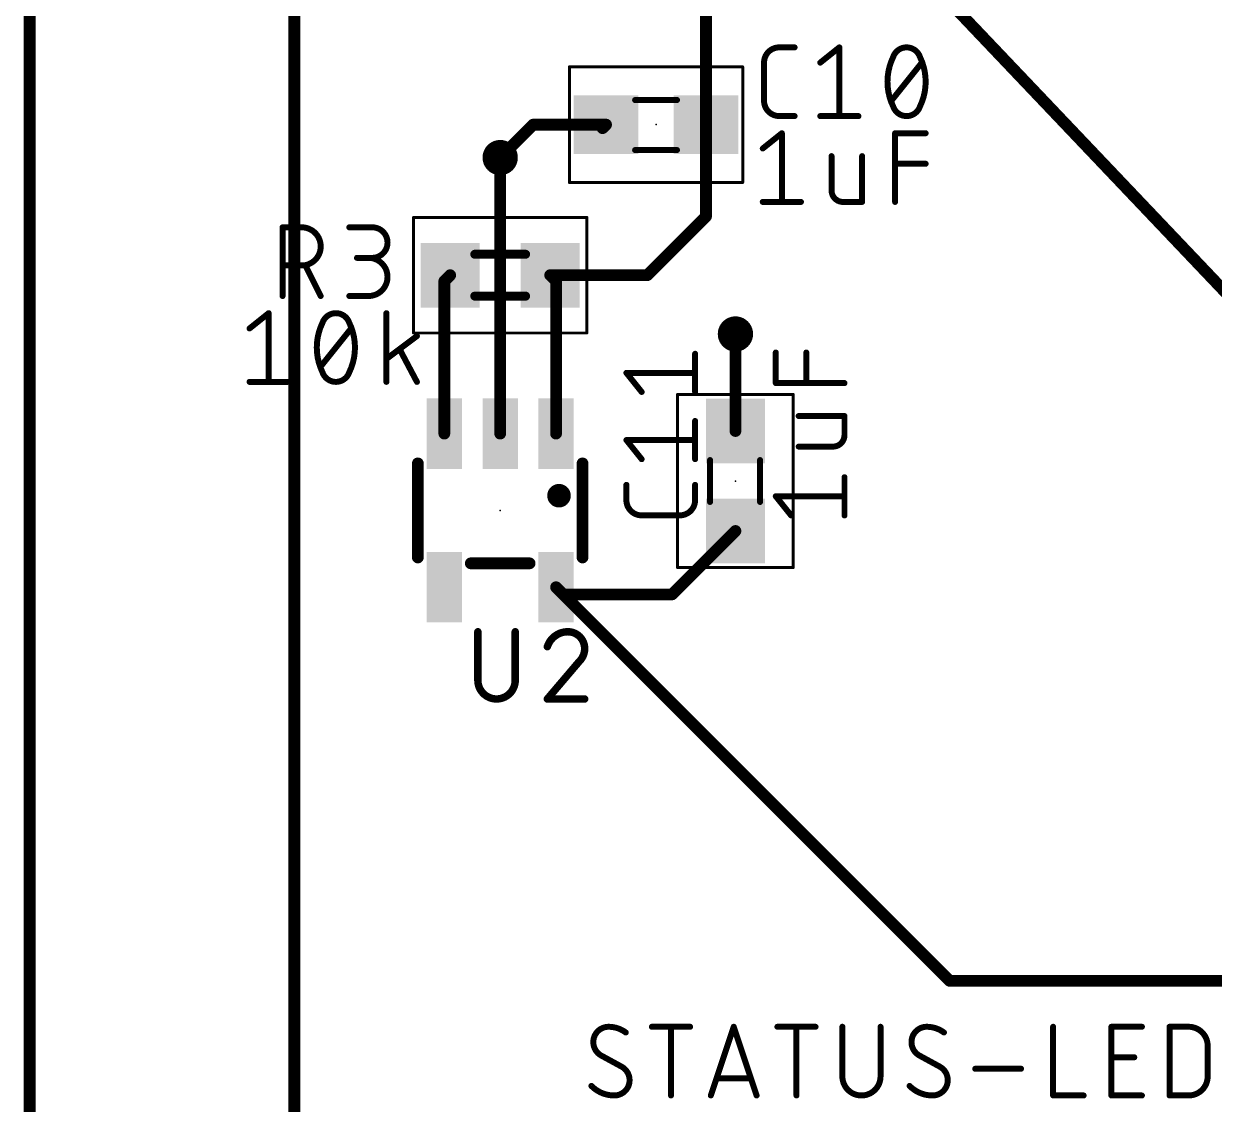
# Model space of a CAD drawing. Extents: x 0 to 132, y 0 to 57.
# Drawn here: x -0.1 to 20.14, y 16.9 to 35.28 of the extents above; entities that cross this region are included whole.
import ezdxf

# ---------------------------------------------------------------- set-up
doc = ezdxf.new("R2010")
doc.units = 0
for name, color, linetype in [('1', 22, 'CONTINUOUS'), ('16', 175, 'CONTINUOUS'), ('18', 82, 'CONTINUOUS'), ('20', 30, 'CONTINUOUS'), ('21', 253, 'CONTINUOUS'), ('23', 7, 'CONTINUOUS'), ('25', 253, 'CONTINUOUS'), ('27', 253, 'CONTINUOUS'), ('39', 22, 'CONTINUOUS'), ('51', 253, 'CONTINUOUS')]:
    doc.layers.add(name, color=color, linetype=linetype)

# ---------------------------------------------------------------- blocks, each defined once
blk = doc.blocks.new('RECT')
blk.add_solid([(-0.5, -0.5), (0.5, -0.5), (-0.5, 0.5), (0.5, 0.5)])
blk = doc.blocks.new('ROUNDV')
at = {"const_width": 0.5}
blk.add_lwpolyline([(0, -0.25, 1), (0, 0.25, 1), (0, -0.25)], format="xyb", dxfattribs=at)

msp = doc.modelspace()

# ---------------------------------------------------------------- linework, layer by layer
at = {"layer": '1', "const_width": 0.2}
for points in [[(4.5, 41), (4.5, 13.5)], [(21.1179, 29.8821), (11.5, 40)], [(11.5, 33.56), (11.5, 38.5)], [(8.56, 33.56), (8, 33)], [(9.8, 33.56), (8.56, 33.56)], [(9.8, 33.56), (9.74, 33.5)], [(11.5, 32), (11.5, 33.56)], [(8, 28.306), (8, 33)], [(10.5, 31), (11.5, 32)], [(7.05, 30.9), (7.15, 31)], [(7.05, 28.306), (7.05, 30.9)], [(8.95, 30.9), (8.85, 31)], [(8.85, 31), (10.5, 31)], [(8.95, 28.306), (8.95, 30.9)], [(12, 28.35), (12, 30)], [(12, 26.65), (10.922, 25.572)], [(8.95, 25.694), (9.072, 25.572)], [(15.644, 19), (9.072, 25.572)], [(10.922, 25.572), (9.072, 25.572)], [(23.5, 19), (15.644, 19)]]:
    msp.add_lwpolyline(points, dxfattribs=at)
at = {"layer": '1', "const_width": 0.1}
for points in [[(8.56, 33.61, 1), (8.56, 33.51)], [(8.5954, 33.5246, 1), (8.5246, 33.5954)], [(9.8354, 33.5246, 1), (9.7646, 33.5954)], [(9.8, 33.51, 1), (9.8, 33.61)], [(11.55, 33.56, 1), (11.45, 33.56)], [(11.45, 33.56, 1), (11.55, 33.56)], [(9.7046, 33.5354, 1), (9.7754, 33.4646)], [(7.9646, 33.0354, 1), (8.0354, 32.9646)], [(8.05, 33, 1), (7.95, 33)], [(11.45, 32, 1), (11.55, 32)], [(11.5354, 31.9646, 1), (11.4646, 32.0354)], [(7.0146, 30.9354, 1), (7.0854, 30.8646)], [(7.1, 30.9, 1), (7, 30.9)], [(7.1854, 30.9646, 1), (7.1146, 31.0354)], [(8.8854, 31.0354, 1), (8.8146, 30.9646)], [(8.85, 31.05, 1), (8.85, 30.95)], [(9, 30.9, 1), (8.9, 30.9)], [(8.9146, 30.8646, 1), (8.9854, 30.9354)], [(10.4646, 31.0354, 1), (10.5354, 30.9646)], [(10.5, 30.95, 1), (10.5, 31.05)], [(12.05, 30, 1), (11.95, 30)], [(7, 28.306, 1), (7.1, 28.306)], [(7.95, 28.306, 1), (8.05, 28.306)], [(8.9, 28.306, 1), (9, 28.306)], [(11.95, 28.35, 1), (12.05, 28.35)], [(12.0354, 26.6146, 1), (11.9646, 26.6854)], [(8.9854, 25.7294, 1), (8.9146, 25.6586)], [(9.1074, 25.6074, 1), (9.0366, 25.5366)], [(9.072, 25.622, 1), (9.072, 25.522)], [(9.0366, 25.5366, 1), (9.1074, 25.6074)], [(10.8866, 25.6074, 1), (10.9574, 25.5366)], [(10.922, 25.522, 1), (10.922, 25.622)], [(15.644, 19.05, 1), (15.644, 18.95)], [(15.6086, 18.9646, 1), (15.6794, 19.0354)]]:
    msp.add_lwpolyline(points, format="xyb", dxfattribs=at)
at = {"layer": '16', "const_width": 0.2}
msp.add_lwpolyline([(0, 56.5), (0, 0)], dxfattribs=at)
at = {"layer": '20', "const_width": 0.2}
msp.add_lwpolyline([(0, 56.5), (0, 0)], dxfattribs=at)
at = {"layer": '21', "const_width": 0.2}
for points in [[(6.6, 26.2), (6.6, 27.8)], [(9.4, 27.8), (9.4, 26.2)], [(8.5, 26.1), (7.5, 26.1)]]:
    msp.add_lwpolyline(points, dxfattribs=at)
at = {"layer": '21'}
for points, const_width in [([(6.65, 27.8, 1), (6.55, 27.8)], 0.1), ([(9.45, 27.8, 1), (9.35, 27.8)], 0.1), ([(9, 27.15, 1), (9, 27.35, 1), (9, 27.15)], 0.2), ([(6.55, 26.2, 1), (6.65, 26.2)], 0.1), ([(7.5, 26.15, 1), (7.5, 26.05)], 0.1), ([(8.5, 26.05, 1), (8.5, 26.15)], 0.1), ([(9.35, 26.2, 1), (9.45, 26.2)], 0.1)]:
    msp.add_lwpolyline(points, format="xyb", dxfattribs=dict(at, const_width=const_width))
at = {"layer": '23'}
for p in [(10.65, 33.56), (8, 31), (12, 27.5), (8, 27)]:
    msp.add_point(p, dxfattribs=at)
at = {"layer": '25'}
for points, const_width in [([(12.7459, 34.8742, 0.4142), (12.4863, 34.6146)], 0.1016), ([(12.7459, 34.8996, 1), (12.7459, 34.8488)], 0.0508), ([(12.7459, 34.8488, 1), (12.7459, 34.8996)], 0.0508), ([(13.0056, 34.8488, 1), (13.0056, 34.8996)], 0.0508), ([(13.792, 34.8742, 1), (13.7412, 34.8742)], 0.0508), ([(13.7825, 34.8544, 1), (13.7508, 34.894)], 0.0508), ([(14.9096, 34.8742, 0.3205), (14.6825, 34.7119)], 0.1016), ([(15.1368, 34.7119, 0.3205), (14.9096, 34.8742)], 0.1016), ([(14.9096, 34.8996, 1), (14.9096, 34.8488)], 0.0508), ([(14.9096, 34.8488, 1), (14.9096, 34.8996)], 0.0508), ([(12.5117, 34.6146, 1), (12.4609, 34.6146)], 0.0508), ([(12.4609, 34.6146, 1), (12.5117, 34.6146)], 0.0508), ([(13.4262, 34.6344, 1), (13.458, 34.5947)], 0.0508), ([(14.6825, 34.7119, 0.1139), (14.5851, 34.29)], 0.1016), ([(14.6584, 34.7202, 1), (14.7065, 34.7037)], 0.0508), ([(14.7053, 34.7008, 1), (14.6596, 34.7231)], 0.0508), ([(15.1597, 34.7231, 1), (15.114, 34.7008)], 0.0508), ([(15.2342, 34.29, 0.1139), (15.1368, 34.7119)], 0.1016), ([(15.1128, 34.7037, 1), (15.1609, 34.7202)], 0.0508), ([(15.1891, 34.5987, 1), (15.1495, 34.6304)], 0.0508), ([(14.5851, 34.29, 0.1139), (14.6825, 33.8681)], 0.1016), ([(14.6105, 34.29, 1), (14.5597, 34.29)], 0.0508), ([(14.5597, 34.29, 1), (14.6105, 34.29)], 0.0508), ([(15.1368, 33.8681, 0.1139), (15.2342, 34.29)], 0.1016), ([(15.2596, 34.29, 1), (15.2088, 34.29)], 0.0508), ([(15.2088, 34.29, 1), (15.2596, 34.29)], 0.0508), ([(12.4863, 33.9654, 0.4142), (12.7459, 33.7058)], 0.1016), ([(12.5117, 33.9654, 1), (12.4609, 33.9654)], 0.0508), ([(14.6302, 33.9813, 1), (14.6698, 33.9496)], 0.0508), ([(12.4609, 33.9654, 1), (12.5117, 33.9654)], 0.0508), ([(14.7065, 33.8763, 1), (14.6584, 33.8598)], 0.0508), ([(14.6825, 33.8681, 0.3205), (14.9096, 33.7058)], 0.1016), ([(14.6596, 33.8569, 1), (14.7053, 33.8792)], 0.0508), ([(14.9096, 33.7058, 0.3205), (15.1368, 33.8681)], 0.1016), ([(15.114, 33.8792, 1), (15.1597, 33.8569)], 0.0508), ([(15.1609, 33.8598, 1), (15.1128, 33.8763)], 0.0508), ([(12.7459, 33.7312, 1), (12.7459, 33.6804)], 0.0508), ([(12.7459, 33.6804, 1), (12.7459, 33.7312)], 0.0508), ([(13.0056, 33.6804, 1), (13.0056, 33.7312)], 0.0508), ([(13.4421, 33.7312, 1), (13.4421, 33.6804)], 0.0508), ([(13.7412, 33.7058, 1), (13.792, 33.7058)], 0.0508), ([(14.0912, 33.6804, 1), (14.0912, 33.7312)], 0.0508), ([(14.9096, 33.7312, 1), (14.9096, 33.6804)], 0.0508), ([(14.9096, 33.6804, 1), (14.9096, 33.7312)], 0.0508), ([(4.3249, 31.8142, 1), (4.2741, 31.8142)], 0.0508), ([(4.2995, 31.8396, 1), (4.2995, 31.7888)], 0.0508), ([(4.624, 31.1651, 1), (4.624, 31.8142)], 0.1016), ([(4.624, 31.8396, 1), (4.624, 31.7888)], 0.0508), ([(4.624, 31.7888, 1), (4.624, 31.8396)], 0.0508), ([(5.4351, 31.8396, 1), (5.4351, 31.7888)], 0.0508), ([(5.8246, 31.2949, 1), (5.8246, 31.8142)], 0.1016), ([(5.8246, 31.8396, 1), (5.8246, 31.7888)], 0.0508), ([(5.8246, 31.7888, 1), (5.8246, 31.8396)], 0.0508), ([(4.2995, 31.1905, 1), (4.2995, 31.1397)], 0.0508), ([(4.624, 31.1905, 1), (4.624, 31.1397)], 0.0508), ([(4.624, 31.1397, 1), (4.624, 31.1905)], 0.0508), ([(4.7116, 31.1764, 1), (4.6662, 31.1537)], 0.0508), ([(5.5649, 31.3203, 1), (5.5649, 31.2695)], 0.0508), ([(5.7596, 30.6458, 1), (5.7596, 31.2949)], 0.1016), ([(5.7596, 31.3203, 1), (5.7596, 31.2695)], 0.0508), ([(5.8246, 31.3203, 1), (5.8246, 31.2695)], 0.0508), ([(5.8246, 31.2695, 1), (5.8246, 31.3203)], 0.0508), ([(4.2741, 30.6458, 1), (4.3249, 30.6458)], 0.0508), ([(4.9258, 30.6344, 1), (4.9713, 30.6572)], 0.0508), ([(5.4351, 30.6712, 1), (5.4351, 30.6204)], 0.0508), ([(5.7596, 30.6712, 1), (5.7596, 30.6204)], 0.0508), ([(5.7596, 30.6204, 1), (5.7596, 30.6712)], 0.0508), ([(11.3396, 29.6637, 1), (11.2888, 29.6637)], 0.0508), ([(10.1458, 29.3646, 1), (10.1458, 29.3138)], 0.0508), ([(10.1656, 29.355, 1), (10.126, 29.3233)], 0.0508), ([(11.3142, 29.3138, 1), (11.3142, 29.3646)], 0.0508), ([(10.3856, 28.9987, 1), (10.4253, 29.0305)], 0.0508), ([(11.2888, 29.0146, 1), (11.3396, 29.0146)], 0.0508), ([(11.3396, 28.5207, 1), (11.2888, 28.5207)], 0.0508), ([(10.1458, 28.2216, 1), (10.1458, 28.1708)], 0.0508), ([(10.1656, 28.212, 1), (10.126, 28.1803)], 0.0508), ([(11.3142, 28.1708, 1), (11.3142, 28.2216)], 0.0508), ([(10.3856, 27.8558, 1), (10.4253, 27.8875)], 0.0508), ([(11.2888, 27.8716, 1), (11.3396, 27.8716)], 0.0508), ([(10.1712, 27.4351, 1), (10.1204, 27.4351)], 0.0508), ([(11.3396, 27.4351, 1), (11.2888, 27.4351)], 0.0508), ([(10.1458, 27.1754, 0.4142), (10.4054, 26.9158)], 0.1016), ([(10.1712, 27.1754, 1), (10.1204, 27.1754)], 0.0508), ([(10.1204, 27.1754, 1), (10.1712, 27.1754)], 0.0508), ([(11.0546, 26.9158, 0.4142), (11.3142, 27.1754)], 0.1016), ([(11.3396, 27.1754, 1), (11.2888, 27.1754)], 0.0508), ([(11.2888, 27.1754, 1), (11.3396, 27.1754)], 0.0508), ([(10.4054, 26.9412, 1), (10.4054, 26.8904)], 0.0508), ([(10.4054, 26.8904, 1), (10.4054, 26.9412)], 0.0508), ([(11.0546, 26.9412, 1), (11.0546, 26.8904)], 0.0508), ([(11.0546, 26.8904, 1), (11.0546, 26.9412)], 0.0508), ([(7.6521, 24.9365, 1), (7.5887, 24.9365)], 0.0635), ([(8.2872, 24.9365, 1), (8.2236, 24.9365)], 0.0635), ([(9.1508, 24.9365, 0.3252), (8.8015, 24.6825)], 0.127), ([(9.4365, 24.6508, 0.4142), (9.1508, 24.9365)], 0.127), ([(9.1508, 24.9683, 1), (9.1508, 24.9048)], 0.0635), ([(9.1507, 24.9048, 1), (9.1508, 24.9683)], 0.0635), ([(8.7713, 24.6923, 1), (8.8317, 24.6727)], 0.0635), ([(9.3413, 24.4285, 0.2053), (9.4365, 24.6508)], 0.127), ([(9.4682, 24.6508, 1), (9.4048, 24.6507)], 0.0635), ([(9.3654, 24.4079, 1), (9.3171, 24.4491)], 0.0635), ([(9.4047, 24.6508, 1), (9.4683, 24.6508)], 0.0635), ([(9.3194, 24.4515, 1), (9.3631, 24.4055)], 0.0635), ([(7.6204, 24.111, 1), (8.2554, 24.111)], 0.127), ([(7.6521, 24.111, 1), (7.5887, 24.111)], 0.0635), ([(7.5887, 24.111, 1), (7.6521, 24.111)], 0.0635), ([(8.2872, 24.111, 1), (8.2236, 24.111)], 0.0635), ([(8.2236, 24.111, 1), (8.2872, 24.111)], 0.0635), ([(8.8015, 23.8253, 1), (8.8015, 23.7618)], 0.0635), ([(8.7773, 23.8141, 1), (8.8257, 23.7729)], 0.0635), ([(9.4365, 23.7618, 1), (9.4365, 23.8253)], 0.0635), ([(9.8429, 18.2192, 0.4142), (9.5833, 17.9596)], 0.1016), ([(10.135, 18.1218, 0.1623), (9.8429, 18.2192)], 0.1016), ([(9.8429, 18.2446, 1), (9.8429, 18.1938)], 0.0508), ([(9.8429, 18.1938, 1), (9.8429, 18.2446)], 0.0508), ([(10.5795, 18.2446, 1), (10.5795, 18.1938)], 0.0508), ([(10.9294, 18.2192, 1), (10.8787, 18.2192)], 0.0508), ([(11.2286, 18.1938, 1), (11.2286, 18.2446)], 0.0508), ([(11.9949, 18.2272, 1), (11.9468, 18.2112)], 0.0508), ([(11.9949, 18.2112, 1), (11.9468, 18.2272)], 0.0508), ([(12.7131, 18.2446, 1), (12.7131, 18.1938)], 0.0508), ([(13.063, 18.2192, 1), (13.0122, 18.2192)], 0.0508), ([(13.3622, 18.1938, 1), (13.3622, 18.2446)], 0.0508), ([(13.8434, 18.2192, 1), (13.7926, 18.2192)], 0.0508), ([(14.4925, 18.2192, 1), (14.4417, 18.2192)], 0.0508), ([(15.2531, 18.2192, 0.4142), (14.9934, 17.9596)], 0.1016), ([(15.5452, 18.1218, 0.1623), (15.2531, 18.2192)], 0.1016), ([(15.2531, 18.2446, 1), (15.2531, 18.1938)], 0.0508), ([(15.2531, 18.1938, 1), (15.2531, 18.2446)], 0.0508), ([(17.427, 18.2192, 1), (17.3762, 18.2192)], 0.0508), ([(18.4176, 18.2192, 1), (18.3668, 18.2192)], 0.0508), ([(18.3922, 18.2446, 1), (18.3922, 18.1938)], 0.0508), ([(18.9115, 18.1938, 1), (18.9115, 18.2446)], 0.0508), ([(19.406, 18.2192, 1), (19.3552, 18.2192)], 0.0508), ([(19.3806, 18.2446, 1), (19.3806, 18.1938)], 0.0508), ([(20.0297, 17.8946, 0.4142), (19.7051, 18.2192)], 0.1016), ([(19.7051, 18.2446, 1), (19.7051, 18.1938)], 0.0508), ([(19.7051, 18.1938, 1), (19.7051, 18.2446)], 0.0508), ([(10.1198, 18.1015, 1), (10.1502, 18.1422)], 0.0508), ([(15.5299, 18.1015, 1), (15.5604, 18.1422)], 0.0508), ([(9.5833, 17.9596, 0.2656), (9.7131, 17.7324)], 0.1016), ([(9.6087, 17.9596, 1), (9.5579, 17.9596)], 0.0508), ([(9.5579, 17.9596, 1), (9.6087, 17.9596)], 0.0508), ([(14.9934, 17.9596, 0.2656), (15.1233, 17.7324)], 0.1016), ([(15.0188, 17.9596, 1), (14.968, 17.9596)], 0.0508), ([(14.968, 17.9596, 1), (15.0188, 17.9596)], 0.0508), ([(20.0551, 17.8946, 1), (20.0043, 17.8946)], 0.0508), ([(20.0043, 17.8946, 1), (20.0551, 17.8946)], 0.0508), ([(9.7252, 17.7547, 1), (9.7009, 17.7101)], 0.0508), ([(9.7002, 17.7105, 1), (9.726, 17.7542)], 0.0508), ([(15.1354, 17.7547, 1), (15.1111, 17.7101)], 0.0508), ([(15.1104, 17.7105, 1), (15.1362, 17.7542)], 0.0508), ([(18.3922, 17.7253, 1), (18.3922, 17.6745)], 0.0508), ([(18.7817, 17.6745, 1), (18.7817, 17.7253)], 0.0508), ([(10.1999, 17.3104, 0.2656), (10.0701, 17.5376)], 0.1016), ([(10.083, 17.5595, 1), (10.0572, 17.5157)], 0.0508), ([(10.0579, 17.5153, 1), (10.0823, 17.5599)], 0.0508), ([(13.818, 17.3754, 1), (14.4671, 17.3754)], 0.1016), ([(13.8434, 17.3754, 1), (13.7926, 17.3754)], 0.0508), ([(14.4925, 17.3754, 1), (14.4417, 17.3754)], 0.0508), ([(15.6101, 17.3104, 0.2656), (15.4803, 17.5376)], 0.1016), ([(15.4932, 17.5595, 1), (15.4674, 17.5157)], 0.0508), ([(15.4681, 17.5153, 1), (15.4924, 17.5599)], 0.0508), ([(16.0772, 17.5306, 1), (16.0772, 17.4798)], 0.0508), ([(16.8561, 17.4798, 1), (16.8561, 17.5306)], 0.0508), ([(19.7051, 17.0508, 0.4142), (20.0297, 17.3754)], 0.1016), ([(20.0551, 17.3754, 1), (20.0043, 17.3754)], 0.0508), ([(9.5508, 17.2131, 0.2), (9.9403, 17.0508)], 0.1016), ([(9.5688, 17.231, 1), (9.5328, 17.1952)], 0.0508), ([(9.9403, 17.0508, 0.4142), (10.1999, 17.3104)], 0.1016), ([(10.2253, 17.3104, 1), (10.1745, 17.3104)], 0.0508), ([(10.1745, 17.3104, 1), (10.2253, 17.3104)], 0.0508), ([(11.6788, 17.3683, 1), (11.6788, 17.3175)], 0.0508), ([(12.263, 17.3175, 1), (12.263, 17.3683)], 0.0508), ([(13.7926, 17.3754, 1), (13.8434, 17.3754)], 0.0508), ([(14.4417, 17.3754, 1), (14.4925, 17.3754)], 0.0508), ([(14.961, 17.2131, 0.2), (15.3505, 17.0508)], 0.1016), ([(14.979, 17.231, 1), (14.943, 17.1952)], 0.0508), ([(15.3505, 17.0508, 0.4142), (15.6101, 17.3104)], 0.1016), ([(15.6355, 17.3104, 1), (15.5847, 17.3104)], 0.0508), ([(15.5847, 17.3104, 1), (15.6355, 17.3104)], 0.0508), ([(20.0043, 17.3754, 1), (20.0551, 17.3754)], 0.0508), ([(9.9403, 17.0762, 1), (9.9403, 17.0254)], 0.0508), ([(9.9403, 17.0254, 1), (9.9403, 17.0762)], 0.0508), ([(10.8787, 17.0508, 1), (10.9294, 17.0508)], 0.0508), ([(11.5573, 17.0588, 1), (11.6055, 17.0428)], 0.0508), ([(12.3362, 17.0428, 1), (12.3844, 17.0588)], 0.0508), ([(13.0122, 17.0508, 1), (13.063, 17.0508)], 0.0508), ([(15.3505, 17.0762, 1), (15.3505, 17.0254)], 0.0508), ([(15.3505, 17.0254, 1), (15.3505, 17.0762)], 0.0508), ([(17.4016, 17.0762, 1), (17.4016, 17.0254)], 0.0508), ([(17.3762, 17.0508, 1), (17.427, 17.0508)], 0.0508), ([(17.9209, 17.0254, 1), (17.9209, 17.0762)], 0.0508), ([(18.3922, 17.0762, 1), (18.3922, 17.0254)], 0.0508), ([(18.3668, 17.0508, 1), (18.4176, 17.0508)], 0.0508), ([(18.9115, 17.0254, 1), (18.9115, 17.0762)], 0.0508), ([(19.3806, 17.0762, 1), (19.3806, 17.0254)], 0.0508), ([(19.3552, 17.0508, 1), (19.406, 17.0508)], 0.0508), ([(19.7051, 17.0762, 1), (19.7051, 17.0254)], 0.0508), ([(19.7051, 17.0254, 1), (19.7051, 17.0762)], 0.0508)]:
    msp.add_lwpolyline(points, format="xyb", dxfattribs=dict(at, const_width=const_width))
for points, const_width in [([(12.7459, 34.8742), (13.0056, 34.8742)], 0.1016), ([(13.4421, 34.6146), (13.7666, 34.8742)], 0.1016), ([(13.7666, 34.8742), (13.7666, 33.7058)], 0.1016), ([(12.4863, 33.9654), (12.4863, 34.6146)], 0.1016), ([(14.65, 33.9654), (15.1693, 34.6146)], 0.1016), ([(13.0056, 33.7058), (12.7459, 33.7058)], 0.1016), ([(13.4421, 33.7058), (14.0912, 33.7058)], 0.1016), ([(4.2995, 30.6458), (4.2995, 31.8142)], 0.1016), ([(4.2995, 31.8142), (4.624, 31.8142)], 0.1016), ([(5.4351, 31.8142), (5.8246, 31.8142)], 0.1016), ([(4.624, 31.1651), (4.2995, 31.1651)], 0.1016), ([(4.9486, 30.6458), (4.6889, 31.1651)], 0.1016), ([(5.8246, 31.2949), (5.5649, 31.2949)], 0.1016), ([(5.4351, 30.6458), (5.7596, 30.6458)], 0.1016), ([(11.3142, 29.0146), (11.3142, 29.6637)], 0.1016), ([(10.4054, 29.0146), (10.1458, 29.3392)], 0.1016), ([(10.1458, 29.3392), (11.3142, 29.3392)], 0.1016), ([(11.3142, 27.8716), (11.3142, 28.5207)], 0.1016), ([(10.4054, 27.8716), (10.1458, 28.1962)], 0.1016), ([(10.1458, 28.1962), (11.3142, 28.1962)], 0.1016), ([(10.1458, 27.1754), (10.1458, 27.4351)], 0.1016), ([(11.3142, 27.4351), (11.3142, 27.1754)], 0.1016), ([(11.0546, 26.9158), (10.4054, 26.9158)], 0.1016), ([(7.6204, 24.9365), (7.6204, 24.111)], 0.127), ([(8.2554, 24.111), (8.2554, 24.9365)], 0.127), ([(9.3413, 24.4285), (8.8015, 23.7935)], 0.127), ([(8.8015, 23.7935), (9.4365, 23.7935)], 0.127), ([(10.5795, 18.2192), (11.2286, 18.2192)], 0.1016), ([(10.904, 17.0508), (10.904, 18.2192)], 0.1016), ([(11.5814, 17.0508), (11.9709, 18.2192)], 0.1016), ([(11.9709, 18.2192), (12.3603, 17.0508)], 0.1016), ([(12.7131, 18.2192), (13.3622, 18.2192)], 0.1016), ([(13.0376, 17.0508), (13.0376, 18.2192)], 0.1016), ([(13.818, 18.2192), (13.818, 17.3754)], 0.1016), ([(14.4671, 17.3754), (14.4671, 18.2192)], 0.1016), ([(17.4016, 18.2192), (17.4016, 17.0508)], 0.1016), ([(18.3922, 17.0508), (18.3922, 18.2192)], 0.1016), ([(18.3922, 18.2192), (18.9115, 18.2192)], 0.1016), ([(19.3806, 17.0508), (19.3806, 18.2192)], 0.1016), ([(19.3806, 18.2192), (19.7051, 18.2192)], 0.1016), ([(20.0297, 17.8946), (20.0297, 17.3754)], 0.1016), ([(10.0701, 17.5376), (9.7131, 17.7324)], 0.1016), ([(15.4803, 17.5376), (15.1233, 17.7324)], 0.1016), ([(18.3922, 17.6999), (18.7817, 17.6999)], 0.1016), ([(16.0772, 17.5052), (16.8561, 17.5052)], 0.1016), ([(12.263, 17.3429), (11.6788, 17.3429)], 0.1016), ([(17.4016, 17.0508), (17.9209, 17.0508)], 0.1016), ([(18.9115, 17.0508), (18.3922, 17.0508)], 0.1016), ([(19.7051, 17.0508), (19.3806, 17.0508)], 0.1016)]:
    msp.add_lwpolyline(points, dxfattribs=dict(at, const_width=const_width))
at = {"layer": '27', "const_width": 0.1016}
for points in [[(12.4648, 33.1546), (12.7893, 33.4142)], [(12.7893, 33.4142), (12.7893, 32.2458)], [(14.7149, 32.2458), (14.7149, 33.4142)], [(14.7149, 33.4142), (15.2342, 33.4142)], [(13.6346, 33.0247), (13.6346, 32.4405)], [(14.1539, 32.2458), (14.1539, 33.0247)], [(14.7149, 32.8949), (15.2342, 32.8949)], [(12.4648, 32.2458), (13.1139, 32.2458)], [(13.8293, 32.2458), (14.1539, 32.2458)], [(3.7386, 30.0946), (4.0631, 30.3542)], [(4.0631, 30.3542), (4.0631, 29.1858)], [(6.0649, 29.1858), (6.0649, 30.3542)], [(4.9465, 29.4454), (5.4658, 30.0946)], [(6.5842, 29.9647), (6.0649, 29.5753)], [(6.5842, 29.1858), (6.2921, 29.7375)], [(12.6858, 29.166), (12.6858, 29.6852)], [(13.2051, 29.166), (13.2051, 29.6852)], [(3.7386, 29.1858), (4.3877, 29.1858)], [(13.8542, 29.166), (12.6858, 29.166)], [(13.8542, 28.6049), (13.0753, 28.6049)], [(13.8542, 28.2803), (13.8542, 28.6049)], [(13.0753, 28.0856), (13.6595, 28.0856)], [(13.8542, 26.9158), (13.8542, 27.5649)], [(12.9454, 26.9158), (12.6858, 27.2404)], [(12.6858, 27.2404), (13.8542, 27.2404)]]:
    msp.add_lwpolyline(points, dxfattribs=at)
at = {"layer": '27'}
for points, const_width in [([(12.8147, 33.4142, 1), (12.7639, 33.4142)], 0.0508), ([(12.8052, 33.3944, 1), (12.7734, 33.434)], 0.0508), ([(14.7403, 33.4142, 1), (14.6895, 33.4142)], 0.0508), ([(14.7149, 33.4396, 1), (14.7149, 33.3888)], 0.0508), ([(15.2342, 33.3888, 1), (15.2342, 33.4396)], 0.0508), ([(12.4489, 33.1744, 1), (12.4806, 33.1347)], 0.0508), ([(13.66, 33.0247, 1), (13.6092, 33.0247)], 0.0508), ([(14.1793, 33.0247, 1), (14.1285, 33.0247)], 0.0508), ([(14.7149, 32.9203, 1), (14.7149, 32.8695)], 0.0508), ([(15.2342, 32.8695, 1), (15.2342, 32.9203)], 0.0508), ([(13.6346, 32.4405, 0.4142), (13.8293, 32.2458)], 0.1016), ([(13.66, 32.4405, 1), (13.6092, 32.4405)], 0.0508), ([(13.6092, 32.4405, 1), (13.66, 32.4405)], 0.0508), ([(12.4648, 32.2712, 1), (12.4648, 32.2204)], 0.0508), ([(12.7639, 32.2458, 1), (12.8147, 32.2458)], 0.0508), ([(13.1139, 32.2204, 1), (13.1139, 32.2712)], 0.0508), ([(13.8293, 32.2712, 1), (13.8293, 32.2204)], 0.0508), ([(13.8293, 32.2204, 1), (13.8293, 32.2712)], 0.0508), ([(14.1285, 32.2458, 1), (14.1793, 32.2458)], 0.0508), ([(14.1539, 32.2204, 1), (14.1539, 32.2712)], 0.0508), ([(14.6895, 32.2458, 1), (14.7403, 32.2458)], 0.0508), ([(4.0885, 30.3542, 1), (4.0377, 30.3542)], 0.0508), ([(4.079, 30.3344, 1), (4.0472, 30.374)], 0.0508), ([(5.2061, 30.3542, 0.3205), (4.9789, 30.1919)], 0.1016), ([(5.4333, 30.1919, 0.3205), (5.2061, 30.3542)], 0.1016), ([(5.2061, 30.3796, 1), (5.2061, 30.3288)], 0.0508), ([(5.2061, 30.3288, 1), (5.2061, 30.3796)], 0.0508), ([(6.0903, 30.3542, 1), (6.0395, 30.3542)], 0.0508), ([(4.9789, 30.1919, 0.1139), (4.8816, 29.77)], 0.1016), ([(4.9549, 30.2002, 1), (5.0029, 30.1837)], 0.0508), ([(5.0018, 30.1808, 1), (4.9561, 30.2031)], 0.0508), ([(5.5307, 29.77, 0.1139), (5.4333, 30.1919)], 0.1016), ([(5.4561, 30.2031, 1), (5.4105, 30.1808)], 0.0508), ([(5.4093, 30.1837, 1), (5.4573, 30.2002)], 0.0508), ([(3.7227, 30.1144, 1), (3.7544, 30.0747)], 0.0508), ([(5.4856, 30.0787, 1), (5.4459, 30.1104)], 0.0508), ([(6.5994, 29.9444, 1), (6.569, 29.9851)], 0.0508), ([(4.8816, 29.77, 0.1139), (4.9789, 29.3481)], 0.1016), ([(4.907, 29.77, 1), (4.8562, 29.77)], 0.0508), ([(4.8562, 29.77, 1), (4.907, 29.77)], 0.0508), ([(5.4333, 29.3481, 0.1139), (5.5307, 29.77)], 0.1016), ([(5.5561, 29.77, 1), (5.5053, 29.77)], 0.0508), ([(5.5053, 29.77, 1), (5.5561, 29.77)], 0.0508), ([(6.3145, 29.7494, 1), (6.2697, 29.7257)], 0.0508), ([(6.0497, 29.5956, 1), (6.0802, 29.5549)], 0.0508), ([(12.7112, 29.6852, 1), (12.6604, 29.6852)], 0.0508), ([(13.2305, 29.6852, 1), (13.1797, 29.6852)], 0.0508), ([(4.9266, 29.4613, 1), (4.9663, 29.4296)], 0.0508), ([(4.9789, 29.3481, 0.3205), (5.2061, 29.1858)], 0.1016), ([(5.0029, 29.3563, 1), (4.9549, 29.3398)], 0.0508), ([(4.9561, 29.3369, 1), (5.0018, 29.3592)], 0.0508), ([(5.2061, 29.1858, 0.3205), (5.4333, 29.3481)], 0.1016), ([(5.4105, 29.3592, 1), (5.4561, 29.3369)], 0.0508), ([(5.4573, 29.3398, 1), (5.4093, 29.3563)], 0.0508), ([(3.7386, 29.2112, 1), (3.7386, 29.1604)], 0.0508), ([(4.0377, 29.1858, 1), (4.0885, 29.1858)], 0.0508), ([(4.3877, 29.1604, 1), (4.3877, 29.2112)], 0.0508), ([(5.2061, 29.2112, 1), (5.2061, 29.1604)], 0.0508), ([(5.2061, 29.1604, 1), (5.2061, 29.2112)], 0.0508), ([(6.0395, 29.1858, 1), (6.0903, 29.1858)], 0.0508), ([(6.5618, 29.1739, 1), (6.6066, 29.1977)], 0.0508), ([(12.6858, 29.1914, 1), (12.6858, 29.1406)], 0.0508), ([(12.6604, 29.166, 1), (12.7112, 29.166)], 0.0508), ([(13.1797, 29.166, 1), (13.2305, 29.166)], 0.0508), ([(13.8542, 29.1406, 1), (13.8542, 29.1914)], 0.0508), ([(13.0753, 28.6303, 1), (13.0753, 28.5795)], 0.0508), ([(13.8796, 28.6049, 1), (13.8288, 28.6049)], 0.0508), ([(13.8542, 28.5795, 1), (13.8542, 28.6303)], 0.0508), ([(13.0753, 28.111, 1), (13.0753, 28.0602)], 0.0508), ([(13.6595, 28.0856, 0.4142), (13.8542, 28.2803)], 0.1016), ([(13.6595, 28.111, 1), (13.6595, 28.0602)], 0.0508), ([(13.6595, 28.0602, 1), (13.6595, 28.111)], 0.0508), ([(13.8796, 28.2803, 1), (13.8288, 28.2803)], 0.0508), ([(13.8288, 28.2803, 1), (13.8796, 28.2803)], 0.0508), ([(13.8796, 27.5649, 1), (13.8288, 27.5649)], 0.0508), ([(12.6858, 27.2658, 1), (12.6858, 27.215)], 0.0508), ([(12.7056, 27.2562, 1), (12.666, 27.2245)], 0.0508), ([(13.8542, 27.215, 1), (13.8542, 27.2658)], 0.0508), ([(12.9256, 26.8999, 1), (12.9653, 26.9317)], 0.0508), ([(13.8288, 26.9158, 1), (13.8796, 26.9158)], 0.0508)]:
    msp.add_lwpolyline(points, format="xyb", dxfattribs=dict(at, const_width=const_width))
at = {"layer": '39', "const_width": 0.0508}
for points in [[(9.177, 32.577), (9.177, 34.543)], [(9.177, 34.543), (12.123, 34.543)], [(12.123, 34.543), (12.123, 32.577)], [(12.123, 32.577), (9.177, 32.577)], [(6.527, 30.017), (6.527, 31.983)], [(6.527, 31.983), (9.473, 31.983)], [(9.473, 31.983), (9.473, 30.017)], [(9.473, 30.017), (6.527, 30.017)], [(11.017, 26.027), (11.017, 28.973)], [(11.017, 28.973), (12.983, 28.973)], [(12.983, 28.973), (12.983, 26.027)], [(12.983, 26.027), (11.017, 26.027)]]:
    msp.add_lwpolyline(points, dxfattribs=at)
at = {"layer": '39', "const_width": 0.0254}
for points in [[(9.1897, 34.543, 1), (9.1643, 34.543)], [(9.177, 34.5557, 1), (9.177, 34.5303)], [(12.1357, 34.543, 1), (12.1103, 34.543)], [(12.123, 34.5303, 1), (12.123, 34.5557)], [(9.177, 32.5897, 1), (9.177, 32.5643)], [(9.1643, 32.577, 1), (9.1897, 32.577)], [(12.1103, 32.577, 1), (12.1357, 32.577)], [(12.123, 32.5643, 1), (12.123, 32.5897)], [(6.5397, 31.983, 1), (6.5143, 31.983)], [(6.527, 31.9957, 1), (6.527, 31.9703)], [(9.4857, 31.983, 1), (9.4603, 31.983)], [(9.473, 31.9703, 1), (9.473, 31.9957)], [(6.527, 30.0297, 1), (6.527, 30.0043)], [(6.5143, 30.017, 1), (6.5397, 30.017)], [(9.4603, 30.017, 1), (9.4857, 30.017)], [(9.473, 30.0043, 1), (9.473, 30.0297)], [(11.0297, 28.973, 1), (11.0043, 28.973)], [(11.017, 28.9857, 1), (11.017, 28.9603)], [(12.9957, 28.973, 1), (12.9703, 28.973)], [(12.983, 28.9603, 1), (12.983, 28.9857)], [(11.017, 26.0397, 1), (11.017, 26.0143)], [(11.0043, 26.027, 1), (11.0297, 26.027)], [(12.9703, 26.027, 1), (12.9957, 26.027)], [(12.983, 26.0143, 1), (12.983, 26.0397)]]:
    msp.add_lwpolyline(points, format="xyb", dxfattribs=at)
at = {"layer": '51'}
for points, const_width in [([(11.006, 33.979), (10.294, 33.979)], 0.1016), ([(11.006, 33.128), (10.294, 33.128)], 0.1016), ([(8.432, 31.356), (7.568, 31.356)], 0.1524), ([(7.568, 30.644), (8.432, 30.644)], 0.1524), ([(11.568, 27.144), (11.568, 27.856)], 0.1016), ([(12.419, 27.144), (12.419, 27.856)], 0.1016)]:
    msp.add_lwpolyline(points, dxfattribs=dict(at, const_width=const_width))
for points, const_width in [([(10.294, 34.0044, 1), (10.294, 33.9536)], 0.0508), ([(11.006, 33.9536, 1), (11.006, 34.0044)], 0.0508), ([(10.294, 33.1534, 1), (10.294, 33.1026)], 0.0508), ([(11.006, 33.1026, 1), (11.006, 33.1534)], 0.0508), ([(7.568, 31.3941, 1), (7.568, 31.3179)], 0.0762), ([(8.432, 31.3179, 1), (8.432, 31.3941)], 0.0762), ([(7.568, 30.6821, 1), (7.568, 30.6059)], 0.0762), ([(8.432, 30.6059, 1), (8.432, 30.6821)], 0.0762), ([(11.5934, 27.856, 1), (11.5426, 27.856)], 0.0508), ([(12.4444, 27.856, 1), (12.3936, 27.856)], 0.0508), ([(11.5426, 27.144, 1), (11.5934, 27.144)], 0.0508), ([(12.3936, 27.144, 1), (12.4444, 27.144)], 0.0508)]:
    msp.add_lwpolyline(points, format="xyb", dxfattribs=dict(at, const_width=const_width))

# ---------------------------------------------------------------- block references
at = {"layer": '1', "xscale": 1.1}
for p, rotation in [((9.8, 33.56), 180), ((11.5, 33.56), 180), ((12, 28.35), 90), ((12, 26.65), 90)]:
    msp.add_blockref('RECT', p, dxfattribs=dict(at, rotation=rotation))
at = {"layer": '1', "yscale": 1.1, "rotation": 180}
for p in [(7.15, 31), (8.85, 31)]:
    msp.add_blockref('RECT', p, dxfattribs=at)
at = {"layer": '1', "xscale": 0.6, "yscale": 1.2, "rotation": 180}
for p in [(7.05, 28.306), (8, 28.306), (8.95, 28.306), (7.05, 25.694), (8.95, 25.694)]:
    msp.add_blockref('RECT', p, dxfattribs=at)
at = {"layer": '18', "xscale": 0.6, "yscale": 0.6}
for p in [(8, 33), (8, 33), (12, 30), (12, 30)]:
    msp.add_blockref('ROUNDV', p, dxfattribs=at)
at = {"layer": '51'}
for p, xscale, yscale, rotation in [((10.0698, 33.5549), 0.5001, 0.95, 180), ((11.2382, 33.5549), 0.5001, 0.95, 180), ((7.365, 31), 0.4064, 0.8636, 180), ((8.635, 31), 0.4064, 0.8636, 180), ((7.05, 28.1281), 0.475, 0.8313, 180), ((8, 28.1281), 0.475, 0.8313, 180), ((8.95, 28.1281), 0.475, 0.8313, 180), ((11.9949, 28.0803), 0.5001, 0.95, 90), ((11.9949, 26.9119), 0.5001, 0.95, 90), ((7.05, 25.8718), 0.475, 0.8313, 180), ((8.95, 25.8718), 0.475, 0.8313, 180)]:
    msp.add_blockref('RECT', p, dxfattribs=dict(at, xscale=xscale, yscale=yscale, rotation=rotation))

doc.saveas('drawing.dxf')
